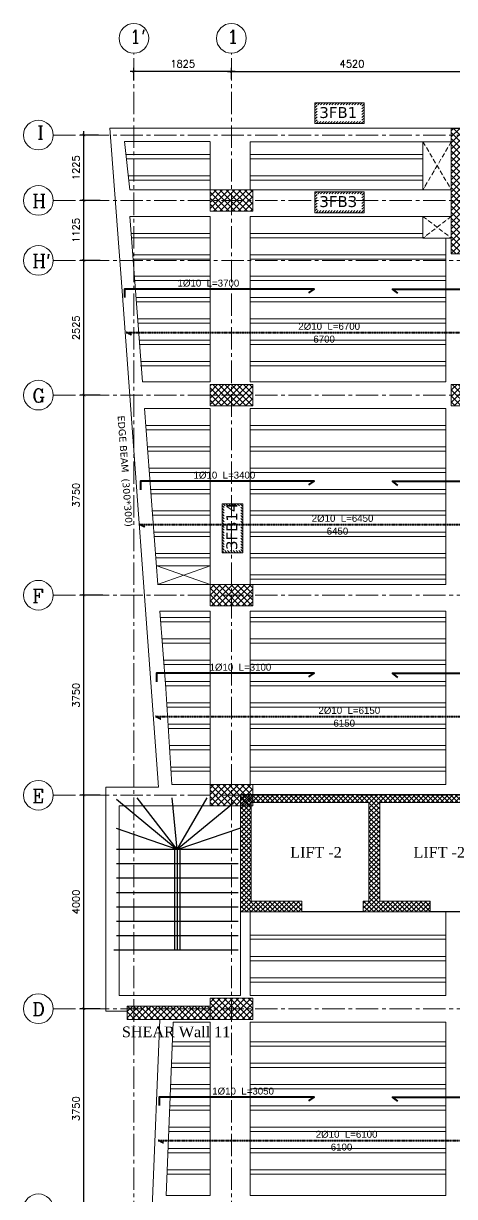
# Model space of a CAD drawing. Header units: inches. Extents: x -26151 to 62940, y -10194 to 246332.
# Drawn here: x 27500 to 28307, y 117849 to 120048 of the extents above; entities that cross this region are included whole.
import ezdxf

# ---------------------------------------------------------------- set-up
doc = ezdxf.new("R2010")
doc.units = ezdxf.units.IN
doc.header["$LTSCALE"] = 0.7
doc.header["$MEASUREMENT"] = 0
for name, pattern in [('ACAD_ISO10W100', [18, 12, -3, 0, -3]), ('CENTER2', [1.125, 0.75, -0.125, 0.125, -0.125]), ('DASHED2', [0.375, 0.25, -0.125])]:
    doc.linetypes.add(name, pattern=pattern)
doc.layers.get('0').update_dxf_attribs({"lineweight": 13})
doc.layers.get('Defpoints').update_dxf_attribs({"lineweight": 5})
for name, color, linetype, lineweight in [('axis', 254, 'ACAD_ISO10W100', 9), ('BEAM', 5, 'Continuous', 0), ('COLUMN', 4, 'Continuous', 20), ('dim', 1, 'Continuous', 25), ('hach', 9, 'Continuous', 9), ('hach 1', 254, 'Continuous', 9), ('hatch', 9, 'Continuous', 9), ('TEXT', 3, 'Continuous', 25), ('top renforcment', 7, 'Continuous', 40), ('VIS', 8, 'Continuous', 18)]:
    doc.layers.add(name, color=color, linetype=linetype, lineweight=lineweight)
doc.layers.add('FURNITURE', color=4, linetype='Continuous')
doc.styles.add('100', font='romans.shx', dxfattribs={"height": 13.5})
doc.styles.add('GENERATED_STYLE_4', font='verdanai.ttf')
doc.styles.add('QW', font='times.ttf', dxfattribs={"height": 15})
doc.styles.add('romanc', font='verdana.ttf', dxfattribs={"height": 250})
doc.styles.get("Standard").update_dxf_attribs({"font": 'arial.ttf', "height": 13})
doc.dimstyles.new('abr100', dxfattribs={"dimtxt": 15, "dimasz": 5, "dimexe": 7, "dimexo": 7, "dimgap": 8, "dimtad": 1, "dimdec": 0, "dimlfac": 10, "dimzin": 4, "dimdsep": 46, "dimtxsty": '100', "dimblk": 'ARCHTICK', "dimcen": 0.09, "dimdle": 7, "dimclrd": 1, "dimclre": 8, "dimclrt": 2, "dimadec": 0, "dimazin": 1, "dimtfac": 1, "dimtdec": 0, "dimtix": 1, "dimtofl": 0, "dimtmove": 0, "dimatfit": 3, "dimldrblk": 'ARCHTICK', "dimfxl": 0, "dimtolj": 1, "dimtzin": 0, "dimlwd": -1, "dimlwe": -1, "dimarcsym": 0})
doc.dimstyles.get("Standard").update_dxf_attribs({"dimtxt": 13, "dimasz": 5, "dimexe": 0.18, "dimexo": 0.0625, "dimgap": 6, "dimtad": 1, "dimdec": 0, "dimlfac": 10, "dimzin": 0, "dimdsep": 46, "dimtxsty": 'Standard', "dimblk": 'ARCHTICK', "dimcen": 0.09, "dimse1": 1, "dimse2": 1, "dimclrd": 1, "dimclre": 7, "dimclrt": 3, "dimadec": 0, "dimazin": 0, "dimtfac": 1, "dimtdec": 0, "dimtix": 1, "dimtofl": 0, "dimtmove": 0, "dimatfit": 3, "dimldrblk": 'ARCHTICK', "dimfxl": 0, "dimtolj": 1, "dimtzin": 0, "dimarcsym": 0})

# ---------------------------------------------------------------- blocks, each defined once
blk = doc.blocks.new('_ArchTick')
at = {"color": 0, "linetype": 'ByBlock', "lineweight": 0, "const_width": 0.15}
blk.add_lwpolyline([(-0.5, -0.5), (0.5, 0.5)], dxfattribs=at)
blk = doc.blocks.new('*D619')
at = {"layer": 'Defpoints', "color": 0, "transparency": 16777216}
for p in [(28341.2, 119957.4), (27889.2, 119936.5), (28341.2, 119925.7)]:
    blk.add_point(p, dxfattribs=at)
at = {"layer": 'dim', "color": 8, "transparency": 16777216}
for p, q in [((27889.2, 119943.5), (27889.2, 119964.4)), ((28341.2, 119932.7), (28341.2, 119964.4))]:
    blk.add_line(p, q, dxfattribs=at)
at = {"layer": 'dim', "color": 1, "transparency": 16777216}
blk.add_line((27882.2, 119957.4), (28348.2, 119957.4), dxfattribs=at)
at = {"layer": 'dim', "color": 1, "transparency": 16777216, "xscale": 5, "yscale": 5, "zscale": 5, "rotation": 180}
blk.add_blockref('_ArchTick', (27889.2, 119957.4), dxfattribs=at)
at = {"layer": 'dim', "color": 1, "transparency": 16777216, "xscale": 5, "yscale": 5, "zscale": 5}
blk.add_blockref('_ArchTick', (28341.2, 119957.4), dxfattribs=at)
at = {"layer": 'dim', "color": 2, "transparency": 16777216, "insert": (28115.2, 119972.1), "char_height": 13.5, "attachment_point": 5, "style": '100'}
blk.add_mtext('\\A1;4520', dxfattribs=at)
blk = doc.blocks.new('*D624')
at = {"layer": 'Defpoints', "color": 0, "transparency": 16777216}
for p in [(27613, 118201.1), (27650.2, 118201.1), (27630.2, 117826.1)]:
    blk.add_point(p, dxfattribs=at)
at = {"layer": 'dim', "color": 1, "transparency": 16777216}
blk.add_line((27613, 117819.1), (27613, 118208.1), dxfattribs=at)
at = {"layer": 'dim', "color": 8, "transparency": 16777216}
for p, q in [((27643.2, 118201.1), (27606, 118201.1)), ((27623.2, 117826.1), (27606, 117826.1))]:
    blk.add_line(p, q, dxfattribs=at)
at = {"layer": 'dim', "color": 1, "transparency": 16777216, "xscale": 5, "yscale": 5, "zscale": 5}
for p, rotation in [((27613, 118201.1), 90), ((27613, 117826.1), 270)]:
    blk.add_blockref('_ArchTick', p, dxfattribs=dict(at, rotation=rotation))
at = {"layer": 'dim', "color": 2, "transparency": 16777216, "insert": (27598.2, 118013.6), "char_height": 13.5, "attachment_point": 5, "rotation": 90, "style": '100'}
blk.add_mtext('\\A1;3750', dxfattribs=at)
blk = doc.blocks.new('*D625')
at = {"layer": 'Defpoints', "color": 0, "transparency": 16777216}
for p in [(27613, 118601.1), (27650.2, 118601.1), (27650.2, 118201.1)]:
    blk.add_point(p, dxfattribs=at)
at = {"layer": 'dim', "color": 8, "transparency": 16777216}
for p, q in [((27643.2, 118601.1), (27606, 118601.1)), ((27643.2, 118201.1), (27606, 118201.1))]:
    blk.add_line(p, q, dxfattribs=at)
at = {"layer": 'dim', "color": 1, "transparency": 16777216}
blk.add_line((27613, 118194.1), (27613, 118608.1), dxfattribs=at)
at = {"layer": 'dim', "color": 1, "transparency": 16777216, "xscale": 5, "yscale": 5, "zscale": 5}
for p, rotation in [((27613, 118601.1), 90), ((27613, 118201.1), 270)]:
    blk.add_blockref('_ArchTick', p, dxfattribs=dict(at, rotation=rotation))
at = {"layer": 'dim', "color": 2, "transparency": 16777216, "insert": (27598.2, 118401.1), "char_height": 13.5, "attachment_point": 5, "rotation": 90, "style": '100'}
blk.add_mtext('\\A1;4000', dxfattribs=at)
blk = doc.blocks.new('*D626')
at = {"layer": 'Defpoints', "color": 0, "transparency": 16777216}
for p in [(27613, 118976.1), (27655.2, 118976.1), (27650.2, 118601.1)]:
    blk.add_point(p, dxfattribs=at)
at = {"layer": 'dim', "color": 8, "transparency": 16777216}
for p, q in [((27648.2, 118976.1), (27606, 118976.1)), ((27643.2, 118601.1), (27606, 118601.1))]:
    blk.add_line(p, q, dxfattribs=at)
at = {"layer": 'dim', "color": 1, "transparency": 16777216}
blk.add_line((27613, 118594.1), (27613, 118983.1), dxfattribs=at)
at = {"layer": 'dim', "color": 1, "transparency": 16777216, "xscale": 5, "yscale": 5, "zscale": 5}
for p, rotation in [((27613, 118976.1), 90), ((27613, 118601.1), 270)]:
    blk.add_blockref('_ArchTick', p, dxfattribs=dict(at, rotation=rotation))
at = {"layer": 'dim', "color": 2, "transparency": 16777216, "insert": (27598.2, 118788.6), "char_height": 13.5, "attachment_point": 5, "rotation": 90, "style": '100'}
blk.add_mtext('\\A1;3750', dxfattribs=at)
blk = doc.blocks.new('*D627')
at = {"layer": 'Defpoints', "color": 0, "transparency": 16777216}
for p in [(27613, 119351.1), (27650.2, 119351.1), (27655.2, 118976.1)]:
    blk.add_point(p, dxfattribs=at)
at = {"layer": 'dim', "color": 8, "transparency": 16777216}
for p, q in [((27643.2, 119351.1), (27606, 119351.1)), ((27648.2, 118976.1), (27606, 118976.1))]:
    blk.add_line(p, q, dxfattribs=at)
at = {"layer": 'dim', "color": 1, "transparency": 16777216}
blk.add_line((27613, 118969.1), (27613, 119358.1), dxfattribs=at)
at = {"layer": 'dim', "color": 1, "transparency": 16777216, "xscale": 5, "yscale": 5, "zscale": 5}
for p, rotation in [((27613, 119351.1), 90), ((27613, 118976.1), 270)]:
    blk.add_blockref('_ArchTick', p, dxfattribs=dict(at, rotation=rotation))
at = {"layer": 'dim', "color": 2, "transparency": 16777216, "insert": (27598.2, 119163.6), "char_height": 13.5, "attachment_point": 5, "rotation": 90, "style": '100'}
blk.add_mtext('\\A1;3750', dxfattribs=at)
blk = doc.blocks.new('*D628')
at = {"layer": 'Defpoints', "color": 0, "transparency": 16777216}
for p in [(27613, 119603.6), (27650.2, 119603.6), (27650.2, 119351.1)]:
    blk.add_point(p, dxfattribs=at)
at = {"layer": 'dim', "color": 1, "transparency": 16777216}
blk.add_line((27613, 119344.1), (27613, 119610.6), dxfattribs=at)
at = {"layer": 'dim', "color": 8, "transparency": 16777216}
for p, q in [((27643.2, 119603.6), (27606, 119603.6)), ((27643.2, 119351.1), (27606, 119351.1))]:
    blk.add_line(p, q, dxfattribs=at)
at = {"layer": 'dim', "color": 1, "transparency": 16777216, "xscale": 5, "yscale": 5, "zscale": 5}
for p, rotation in [((27613, 119603.6), 90), ((27613, 119351.1), 270)]:
    blk.add_blockref('_ArchTick', p, dxfattribs=dict(at, rotation=rotation))
at = {"layer": 'dim', "color": 2, "transparency": 16777216, "insert": (27598.2, 119477.3), "char_height": 13.5, "attachment_point": 5, "rotation": 90, "style": '100'}
blk.add_mtext('\\A1;2525', dxfattribs=at)
blk = doc.blocks.new('*D629')
at = {"layer": 'Defpoints', "color": 0, "transparency": 16777216}
for p in [(27613, 119838.6), (27647.2, 119838.6), (27650.2, 119716.1)]:
    blk.add_point(p, dxfattribs=at)
at = {"layer": 'dim', "color": 8, "transparency": 16777216}
for p, q in [((27640.2, 119838.6), (27606, 119838.6)), ((27643.2, 119716.1), (27606, 119716.1))]:
    blk.add_line(p, q, dxfattribs=at)
at = {"layer": 'dim', "color": 1, "transparency": 16777216}
blk.add_line((27613, 119709.1), (27613, 119845.6), dxfattribs=at)
at = {"layer": 'dim', "color": 1, "transparency": 16777216, "xscale": 5, "yscale": 5, "zscale": 5}
for p, rotation in [((27613, 119838.6), 90), ((27613, 119716.1), 270)]:
    blk.add_blockref('_ArchTick', p, dxfattribs=dict(at, rotation=rotation))
at = {"layer": 'dim', "color": 2, "transparency": 16777216, "insert": (27598.2, 119777.3), "char_height": 13.5, "attachment_point": 5, "rotation": 90, "style": '100'}
blk.add_mtext('\\A1;1225', dxfattribs=at)
blk = doc.blocks.new('*D630')
at = {"layer": 'Defpoints', "color": 0, "transparency": 16777216}
for p in [(27613, 119716.1), (27650.2, 119716.1), (27650.2, 119603.6)]:
    blk.add_point(p, dxfattribs=at)
at = {"layer": 'dim', "color": 1, "transparency": 16777216}
blk.add_line((27613, 119596.6), (27613, 119723.1), dxfattribs=at)
at = {"layer": 'dim', "color": 8, "transparency": 16777216}
for p, q in [((27643.2, 119716.1), (27606, 119716.1)), ((27643.2, 119603.6), (27606, 119603.6))]:
    blk.add_line(p, q, dxfattribs=at)
at = {"layer": 'dim', "color": 1, "transparency": 16777216, "xscale": 5, "yscale": 5, "zscale": 5}
for p, rotation in [((27613, 119716.1), 90), ((27613, 119603.6), 270)]:
    blk.add_blockref('_ArchTick', p, dxfattribs=dict(at, rotation=rotation))
at = {"layer": 'dim', "color": 2, "transparency": 16777216, "insert": (27598.2, 119659.8), "char_height": 13.5, "attachment_point": 5, "rotation": 90, "style": '100'}
blk.add_mtext('\\A1;1125', dxfattribs=at)
blk = doc.blocks.new('*D631')
at = {"layer": 'Defpoints', "color": 0, "transparency": 16777216}
for p in [(27706.7, 119957.4), (27706.7, 119934), (27889.2, 119936.8)]:
    blk.add_point(p, dxfattribs=at)
at = {"layer": 'dim', "color": 8, "transparency": 16777216}
for p, q in [((27706.7, 119941), (27706.7, 119964.4)), ((27889.2, 119943.8), (27889.2, 119964.4))]:
    blk.add_line(p, q, dxfattribs=at)
at = {"layer": 'dim', "color": 1, "transparency": 16777216}
blk.add_line((27896.2, 119957.4), (27699.7, 119957.4), dxfattribs=at)
at = {"layer": 'dim', "color": 1, "transparency": 16777216, "xscale": 5, "yscale": 5, "zscale": 5, "rotation": 180}
blk.add_blockref('_ArchTick', (27706.7, 119957.4), dxfattribs=at)
at = {"layer": 'dim', "color": 1, "transparency": 16777216, "xscale": 5, "yscale": 5, "zscale": 5}
blk.add_blockref('_ArchTick', (27889.2, 119957.4), dxfattribs=at)
at = {"layer": 'dim', "color": 2, "transparency": 16777216, "insert": (27798, 119972.1), "char_height": 13.5, "attachment_point": 5, "style": '100'}
blk.add_mtext('\\A1;1825', dxfattribs=at)
blk = doc.blocks.new('lift')
at = {"layer": 'axis'}
h = blk.add_hatch(dxfattribs=at)
h.set_pattern_fill('ANSI37', color=256, scale=50, style=0)
h.paths.add_polyline_path([(354851.4, -40571.9), (354816.4, -40571.9), (354350.9, -40571.9), (354350.9, -40772), (354350.9, -40792), (354465.6, -40792), (354465.6, -40772), (354370.9, -40772), (354370.9, -40586.9), (354591.3, -40586.9), (354591.3, -40772), (354580.6, -40772), (354580.6, -40792), (354706.4, -40792), (354706.4, -40772), (354611.7, -40772), (354611.7, -40586.9), (354831.4, -40586.9), (354831.4, -40772), (354821.4, -40772), (354821.4, -40792), (354851.4, -40792)])
at = {"linetype": 'ByBlock'}
for points in [[(354350.9, -40772), (354350.9, -40772), (354350.9, -40571.9), (354816.4, -40571.9)], [(354465.6, -40792), (354350.9, -40792), (354350.9, -40586.9)], [(354370.9, -40586.9), (354591.3, -40586.9)], [(354380.9, -40772), (354370.9, -40772), (354370.9, -40586.9)], [(354375.9, -40571.9), (354756.4, -40571.9)], [(354375.9, -40571.9), (354756.4, -40571.9)], [(354591.3, -40586.9), (354591.3, -40772)], [(354611.7, -40586.9), (354831.4, -40586.9), (354831.4, -40772), (354821.4, -40772)], [(354611.7, -40586.9), (354611.7, -40772)], [(354816.4, -40571.9), (354851.4, -40571.9), (354851.4, -40792), (354821.4, -40792)], [(354370.9, -40772), (354465.6, -40772)], [(354465.6, -40772), (354465.6, -40792)], [(354591.3, -40772), (354580.6, -40772)], [(354580.6, -40772), (354580.6, -40792)], [(354590.6, -40772), (354580.6, -40772), (354580.6, -40792)], [(354706.4, -40772), (354611.7, -40772)], [(354706.4, -40772), (354706.4, -40792)], [(354821.4, -40772), (354821.4, -40792)], [(354831.4, -40772), (354821.4, -40772), (354821.4, -40792)], [(354706.4, -40792), (354580.6, -40792)]]:
    blk.add_lwpolyline(points, dxfattribs=at)
at = {"layer": 'FURNITURE'}
for p, q in [((354580.6, -40792), (354465.6, -40792)), ((354580.6, -40792), (354465.6, -40792)), ((354821.4, -40792), (354706.4, -40792))]:
    blk.add_line(p, q, dxfattribs=at)
blk = doc.blocks.new('*D526')
at = {"layer": 'Defpoints', "color": 0, "transparency": 16777216}
for p in [(27717.2, 119083.4, -19467.6), (28362.2, 119083.4, -59863), (28362.2, 119083.4)]:
    blk.add_point(p, dxfattribs=at)
at = {"layer": 'TEXT', "color": 3, "transparency": 16777216, "insert": (28088, 119096.1), "char_height": 13, "attachment_point": 5}
blk.add_mtext('\\A1;6450', dxfattribs=at)
blk = doc.blocks.new('*D527')
at = {"layer": 'Defpoints', "color": 0, "transparency": 16777216}
for p in [(27717.2, 119108.6), (28362.2, 119108.6, -19467.6), (28362.2, 119106.9)]:
    blk.add_point(p, dxfattribs=at)
at = {"layer": 'TEXT', "color": 3, "transparency": 16777216, "insert": (28097.5, 119119.9), "char_height": 13, "attachment_point": 5}
blk.add_mtext('\\A1;2%%C10  L=6450', dxfattribs=at)
blk = doc.blocks.new('*D533')
at = {"layer": 'Defpoints', "color": 0, "transparency": 16777216}
for p in [(28191.2, 119189.8), (28556.2, 119189.8), (28556.2, 119188.1)]:
    blk.add_point(p, dxfattribs=at)
at = {"layer": 'TEXT', "color": 3, "transparency": 16777216, "insert": (28372.6, 119201.1), "char_height": 13, "attachment_point": 5}
blk.add_mtext('\\A1;1%%C10 L=3650', dxfattribs=at)
blk = doc.blocks.new('*D536')
at = {"layer": 'Defpoints', "color": 0, "transparency": 16777216}
for p in [(27704.2, 119189.6), (27704.2, 119187.9), (28044.2, 119189.6, 13009.9)]:
    blk.add_point(p, dxfattribs=at)
at = {"layer": 'TEXT', "color": 3, "transparency": 16777216, "insert": (27876.2, 119200.9), "char_height": 13, "attachment_point": 5}
blk.add_mtext('\\A1;1%%C10  L=3400', dxfattribs=at)
blk = doc.blocks.new('*D539')
at = {"layer": 'Defpoints', "color": 0, "transparency": 16777216}
for p in [(27747.2, 118723.4, -19467.6), (28362.2, 118723.4, -59863), (28362.2, 118723.4)]:
    blk.add_point(p, dxfattribs=at)
at = {"layer": 'TEXT', "color": 3, "transparency": 16777216, "insert": (28100.7, 118736.1), "char_height": 13, "attachment_point": 5}
blk.add_mtext('\\A1;6150', dxfattribs=at)
blk = doc.blocks.new('*D540')
at = {"layer": 'Defpoints', "color": 0, "transparency": 16777216}
for p in [(27747.2, 118748.6), (28362.2, 118748.6, -19467.6), (28362.2, 118746.9)]:
    blk.add_point(p, dxfattribs=at)
at = {"layer": 'TEXT', "color": 3, "transparency": 16777216, "insert": (28110.2, 118759.9), "char_height": 13, "attachment_point": 5}
blk.add_mtext('\\A1;2%%C10  L=6150', dxfattribs=at)
blk = doc.blocks.new('*D546')
at = {"layer": 'Defpoints', "color": 0, "transparency": 16777216}
for p in [(28191.2, 118829.8), (28556.2, 118829.8), (28556.2, 118828.1)]:
    blk.add_point(p, dxfattribs=at)
at = {"layer": 'TEXT', "color": 3, "transparency": 16777216, "insert": (28372.6, 118841.1), "char_height": 13, "attachment_point": 5}
blk.add_mtext('\\A1;1%%C10 L=3650', dxfattribs=at)
blk = doc.blocks.new('*D549')
at = {"layer": 'Defpoints', "color": 0, "transparency": 16777216}
for p in [(27734.2, 118829.6), (27734.2, 118827.9), (28044.2, 118829.6, 13009.9)]:
    blk.add_point(p, dxfattribs=at)
at = {"layer": 'TEXT', "color": 3, "transparency": 16777216, "insert": (27906.2, 118840.9), "char_height": 13, "attachment_point": 5}
blk.add_mtext('\\A1;1%%C10  L=3100', dxfattribs=at)
blk = doc.blocks.new('*D551')
at = {"layer": 'Defpoints', "color": 0, "transparency": 16777216}
for p in [(27692.2, 119443.4, -19467.6), (28362.2, 119443.4, -59863), (28362.2, 119443.4)]:
    blk.add_point(p, dxfattribs=at)
at = {"layer": 'TEXT', "color": 3, "transparency": 16777216, "insert": (28063, 119456), "char_height": 13, "attachment_point": 5}
blk.add_mtext('\\A1;6700', dxfattribs=at)
blk = doc.blocks.new('*D552')
at = {"layer": 'Defpoints', "color": 0, "transparency": 16777216}
for p in [(27692.2, 119468.5), (28362.2, 119468.5, -19467.6), (28362.2, 119466.8)]:
    blk.add_point(p, dxfattribs=at)
at = {"layer": 'TEXT', "color": 3, "transparency": 16777216, "insert": (28072.5, 119479.8), "char_height": 13, "attachment_point": 5}
blk.add_mtext('\\A1;2%%C10  L=6700', dxfattribs=at)
blk = doc.blocks.new('*D558')
at = {"layer": 'Defpoints', "color": 0, "transparency": 16777216}
for p in [(28191.2, 119549.8), (28556.2, 119549.8), (28556.2, 119548.1)]:
    blk.add_point(p, dxfattribs=at)
at = {"layer": 'TEXT', "color": 3, "transparency": 16777216, "insert": (28372.6, 119561.1), "char_height": 13, "attachment_point": 5}
blk.add_mtext('\\A1;1%%C10 L=3650', dxfattribs=at)
blk = doc.blocks.new('*D561')
at = {"layer": 'Defpoints', "color": 0, "transparency": 16777216}
for p in [(27674.2, 119549.5), (27674.2, 119547.8), (28044.2, 119549.5, 13009.9)]:
    blk.add_point(p, dxfattribs=at)
at = {"layer": 'TEXT', "color": 3, "transparency": 16777216, "insert": (27846.2, 119560.8), "char_height": 13, "attachment_point": 5}
blk.add_mtext('\\A1;1%%C10  L=3700', dxfattribs=at)
blk = doc.blocks.new('*D563')
at = {"layer": 'Defpoints', "color": 0, "transparency": 16777216}
for p in [(27752.2, 117929, -19467.6), (28362.2, 117929, -59863), (28362.2, 117929)]:
    blk.add_point(p, dxfattribs=at)
at = {"layer": 'TEXT', "color": 3, "transparency": 16777216, "insert": (28095.6, 117941.6), "char_height": 13, "attachment_point": 5}
blk.add_mtext('\\A1;6100', dxfattribs=at)
blk = doc.blocks.new('*D564')
at = {"layer": 'Defpoints', "color": 0, "transparency": 16777216}
for p in [(27752.2, 117954.1), (28362.2, 117954.1, -19467.6), (28362.2, 117952.4)]:
    blk.add_point(p, dxfattribs=at)
at = {"layer": 'TEXT', "color": 3, "transparency": 16777216, "insert": (28105.1, 117965.4), "char_height": 13, "attachment_point": 5}
blk.add_mtext('\\A1;2%%C10  L=6100', dxfattribs=at)
blk = doc.blocks.new('*D570')
at = {"layer": 'Defpoints', "color": 0, "transparency": 16777216}
for p in [(28191.2, 118035.4), (28556.2, 118035.4), (28556.2, 118033.7)]:
    blk.add_point(p, dxfattribs=at)
at = {"layer": 'TEXT', "color": 3, "transparency": 16777216, "insert": (28372.6, 118046.7), "char_height": 13, "attachment_point": 5}
blk.add_mtext('\\A1;1%%C10 L=3650', dxfattribs=at)
blk = doc.blocks.new('*D573')
at = {"layer": 'Defpoints', "color": 0, "transparency": 16777216}
for p in [(27739.2, 118035.1), (27739.2, 118033.4), (28044.2, 118035.1, 13009.9)]:
    blk.add_point(p, dxfattribs=at)
at = {"layer": 'TEXT', "color": 3, "transparency": 16777216, "insert": (27911.2, 118046.4), "char_height": 13, "attachment_point": 5}
blk.add_mtext('\\A1;1%%C10  L=3050', dxfattribs=at)

msp = doc.modelspace()

# ---------------------------------------------------------------- hatches: boundary and pattern name
at = {"layer": 'hach 1', "linetype": 'ByBlock'}
h = msp.add_hatch(dxfattribs=at)
h.set_pattern_fill('ANSI31', color=256, scale=30, style=0)
h.set_pattern_definition([(45, (40503.2538, 220.7946), (-2.65165043, 2.65165043), [])])
h.paths.add_polyline_path([(28137.8, 119898.96), (28045.86, 119898.96), (28045.86, 119859.96), (28137.8, 119859.96)])
h.paths.add_polyline_path([(28133.8, 119894.96), (28133.8, 119863.96), (28049.86, 119863.96), (28049.86, 119894.96)], flags=16)
h = msp.add_hatch(dxfattribs=at)
h.set_pattern_fill('ANSI31', color=256, scale=30, style=0)
h.set_pattern_definition([(45, (40503.2538, 53.9038), (-2.65165043, 2.65165043), [])])
h.paths.add_polyline_path([(28137.8, 119732.07), (28045.86, 119732.07), (28045.86, 119693.07), (28137.8, 119693.07)])
h.paths.add_polyline_path([(28133.8, 119728.07), (28133.8, 119697.07), (28049.86, 119697.07), (28049.86, 119728.07)], flags=16)
h = msp.add_hatch(dxfattribs=at)
h.set_pattern_fill('ANSI31', color=256, scale=30, angle=90, style=0)
h.set_pattern_definition([(135, (147549.9638, 131513.06), (-2.65165043, -2.65165043), [])])
h.paths.add_polyline_path([(27871.8, 119147.61), (27871.8, 119055.66), (27910.8, 119055.66), (27910.8, 119147.61)])
h.paths.add_polyline_path([(27875.8, 119143.61), (27906.8, 119143.61), (27906.8, 119059.66), (27875.8, 119059.66)], flags=16)
at = {"layer": 'hatch', "ltscale": 0.5}
h = msp.add_hatch(dxfattribs=at)
h.set_pattern_fill('NET', color=256, scale=65, angle=45, style=0)
h.set_pattern_definition([(45, (-401789.152, -142804.396), (-5.7452426, 5.7452426), []), (135, (-401789.152, -142804.396), (-5.7452426, -5.7452426), [])])
h.paths.add_polyline_path([(28561.23, 119591.08), (28561.23, 119851.08), (28301.23, 119851.08), (28301.23, 119616.08), (28411.23, 119616.08), (28411.23, 119641.08), (28326.23, 119641.08), (28326.23, 119826.08), (28536.23, 119826.08), (28536.23, 119641.08), (28526.23, 119641.08), (28526.23, 119616.08), (28536.23, 119616.08), (28536.23, 119591.08)])
h = msp.add_hatch(dxfattribs=at)
h.set_pattern_fill('NET', color=256, scale=65, angle=45, style=0)
h.set_pattern_definition([(45, (-434230.959, -142697.6286), (-5.7452426, 5.7452426), []), (135, (-434230.959, -142697.6286), (-5.7452426, -5.7452426), [])])
h.paths.add_polyline_path([(27849.23, 119736.08), (27929.23, 119736.08), (27929.23, 119696.08), (27849.23, 119696.08)])
h = msp.add_hatch(dxfattribs=at)
h.set_pattern_fill('NET', color=256, scale=65, angle=45, style=0)
h.set_pattern_definition([(45, (-434230.959, -142662.6286), (-5.7452426, 5.7452426), []), (135, (-434230.959, -142662.6286), (-5.7452426, -5.7452426), [])])
h.paths.add_polyline_path([(27849.23, 119371.08), (27929.23, 119371.08), (27929.23, 119331.08), (27849.23, 119331.08)])
h = msp.add_hatch(dxfattribs=at)
h.set_pattern_fill('NET', color=256, scale=65, angle=45, style=0)
h.set_pattern_definition([(45, (-434218.959, -142662.6286), (-5.7452426, 5.7452426), []), (135, (-434218.959, -142662.6286), (-5.7452426, -5.7452426), [])])
h.paths.add_polyline_path([(28301.23, 119371.08), (28381.23, 119371.08), (28381.23, 119331.08), (28301.23, 119331.08)])
h = msp.add_hatch(dxfattribs=at)
h.set_pattern_fill('NET', color=256, scale=65, angle=45, style=0)
h.set_pattern_definition([(45, (-434670.959, -141437.6286), (-5.7452426, 5.7452426), []), (135, (-434670.959, -141437.6286), (-5.7452426, -5.7452426), [])])
h.paths.add_polyline_path([(27849.23, 118996.08), (27929.23, 118996.08), (27929.23, 118956.08), (27849.23, 118956.08)])
h = msp.add_hatch(dxfattribs=at)
h.set_pattern_fill('NET', color=256, scale=65, angle=45, style=0)
h.set_pattern_definition([(45, (-435310.959, -142612.6286), (-5.7452426, 5.7452426), []), (135, (-435310.959, -142612.6286), (-5.7452426, -5.7452426), [])])
h.paths.add_polyline_path([(27849.23, 118621.08), (27929.23, 118621.08), (27929.23, 118581.08), (27849.23, 118581.08)])
h = msp.add_hatch(dxfattribs=at)
h.set_pattern_fill('NET', color=256, scale=65, angle=45, style=0)
h.set_pattern_definition([(45, (-368894.459, -128534.149), (-5.7452426, 5.7452426), []), (135, (-368894.459, -128534.149), (-5.7452426, -5.7452426), [])])
edge = h.paths.add_edge_path()
edge.add_line((27849.23, 118181.08), (27694.23, 118181.08))
edge.add_line((27694.23, 118181.08), (27694.23, 118206.08))
edge.add_line((27694.23, 118206.08), (27849.23, 118206.08))
h = msp.add_hatch(dxfattribs=at)
h.set_pattern_fill('NET', color=256, scale=65, angle=45, style=0)
h.set_pattern_definition([(45, (-368894.459, -128534.149), (-5.7452426, 5.7452426), []), (135, (-368894.459, -128534.149), (-5.7452426, -5.7452426), [])])
h.paths.add_polyline_path([(27849.23, 118221.08), (27929.23, 118221.08), (27929.23, 118181.08), (27849.23, 118181.08)])

# ---------------------------------------------------------------- linework, layer by layer
at = {"lineweight": 20}
for centre in [(27706.72, 120019.84), (27889.22, 120019.84), (27527.68, 119838.58), (27527.68, 119716.08), (27527.68, 119603.58), (27527.68, 119351.08), (27527.68, 118976.08), (27527.68, 118601.08), (27527.68, 118201.08), (27527.68, 117826.08)]:
    msp.add_ellipse(centre, major_axis=(-0.02, 27.86), ratio=1, start_param=4.7118466, end_param=10.9950319, dxfattribs=at)
at = {"layer": 'axis', "linetype": 'CENTER2', "ltscale": 80}
for p, q in [((27706.73, 116601.69), (27706.73, 119991.98)), ((27889.23, 116601.69), (27889.23, 119991.98)), ((27555.54, 119838.58), (29720.27, 119838.58)), ((27555.54, 119716.08), (29720.27, 119716.08)), ((27555.54, 119603.58), (29720.27, 119603.58)), ((27555.54, 119351.08), (29720.27, 119351.08)), ((27555.54, 118976.08), (29720.27, 118976.08)), ((27555.54, 118601.08), (29720.27, 118601.08)), ((27555.54, 118201.08), (29720.27, 118201.08))]:
    msp.add_line(p, q, dxfattribs=at)
at = {"layer": 'axis'}
for p, q in [((28301.23, 119826.08), (28248.16, 119736.08)), ((28248.16, 119826.08), (28301.23, 119736.08)), ((28248.16, 119686.08), (28301.23, 119645.26)), ((28301.23, 119686.08), (28248.16, 119645.26))]:
    msp.add_line(p, q, dxfattribs=at)
at = {"layer": 'BEAM', "linetype": 'Continuous'}
for p, q in [((27849.23, 119736.08), (27849.23, 119826.08)), ((27924.23, 119736.08), (27924.23, 119826.08)), ((27924.23, 119826.08), (28248.16, 119826.08)), ((27698.98, 119736.08), (27854.23, 119736.08)), ((27924.23, 119736.08), (28301.23, 119736.08)), ((27699.04, 119686.08), (27849.23, 119686.08)), ((27849.23, 119376.08), (27849.23, 119686.08)), ((27924.23, 119686.08), (28301.23, 119686.08)), ((27924.23, 119376.08), (27924.23, 119686.08)), ((28291.23, 119376.08), (28291.23, 119645.26)), ((27722.65, 119376.08), (27849.23, 119376.08)), ((27924.23, 119376.08), (28291.23, 119376.08)), ((27726.45, 119326.08), (27849.23, 119326.08)), ((27849.23, 118996.08), (27849.23, 119326.08)), ((27924.23, 119326.08), (28291.23, 119326.08)), ((27924.23, 118996.08), (27924.23, 119326.08)), ((28291.23, 118996.08), (28291.23, 119326.08)), ((27849.23, 119031.08), (27748.85, 119031.08)), ((27751.5, 118996.08), (27849.23, 118996.08)), ((27924.23, 118996.08), (28291.23, 118996.08)), ((27755.3, 118946.08), (27849.23, 118946.08)), ((27849.23, 118621.08), (27849.23, 118946.08)), ((27924.23, 118621.08), (27924.23, 118946.08)), ((27924.23, 118946.08), (28291.23, 118946.08)), ((28291.23, 118621.08), (28291.23, 118946.08)), ((27777.68, 118621.08), (27849.23, 118621.08)), ((27924.23, 118621.08), (28291.23, 118621.08)), ((27679.28, 118581.08), (27849.23, 118581.08)), ((27679.28, 118226.08), (27679.28, 118581.08)), ((27906.49, 118571.08), (27906.49, 118226.08)), ((27924.23, 118382.37), (27924.23, 118226.08)), ((28291.23, 118226.08), (28291.23, 118382.37)), ((27679.28, 118226.08), (27906.49, 118226.08)), ((27924.23, 118226.08), (28291.23, 118226.08)), ((27780.37, 118176.08), (27849.23, 118176.08)), ((27849.23, 118176.08), (27849.23, 117851.08)), ((27924.23, 118176.08), (27924.23, 117851.08)), ((27924.23, 118176.08), (28291.23, 118176.08)), ((28291.23, 117851.08), (28291.23, 118176.08)), ((27766.87, 117851.08), (27849.23, 117851.08)), ((27924.23, 117851.08), (28291.23, 117851.08))]:
    msp.add_line(p, q, dxfattribs=at)
for points in [[(27694.23, 118181.08), (27694.23, 118196.64), (27654.29, 118196.64), (27654.29, 118616.34), (27752.93, 118616.33), (27684.65, 119545.8), (27661.38, 119851.26), (27694.34, 119851.26)], [(27684.65, 119545.8), (27661.38, 119851.26), (29664.96, 119851.27), (29607.72, 119301.09), (29599.27, 119147.66), (29572.78, 118601.08), (29575.19, 118040.37), (29590.59, 117666.09)], [(27698.98, 119736.08), (27689.23, 119826.26), (27849.23, 119826.26)], [(27694.34, 119826.26), (27689.23, 119826.26), (27698.98, 119736.08)], [(28248.16, 119686.08), (28248.16, 119645.26), (28301.23, 119645.26), (28301.23, 119826.08), (28248.16, 119826.08), (28248.16, 119736.08)], [(27722.65, 119376.08), (27699.04, 119686.08)], [(27751.5, 118996.08), (27726.45, 119326.08)], [(27777.68, 118621.08), (27766.3, 118801.2), (27755.3, 118946.08)], [(27726.27, 117476.08), (27755.56, 118181.08)], [(27766.87, 117851.08), (27780.37, 118176.08)]]:
    msp.add_lwpolyline(points, dxfattribs=at)
at = {"layer": 'COLUMN'}
for points in [[(28561.23, 119591.08), (28561.23, 119851.08), (28301.23, 119851.08), (28301.23, 119616.08), (28411.23, 119616.08), (28411.23, 119641.08), (28326.23, 119641.08), (28326.23, 119826.08), (28536.23, 119826.08), (28536.23, 119641.08), (28536.23, 119641.08), (28526.23, 119641.08), (28526.23, 119616.08), (28536.23, 119616.08), (28536.23, 119591.08), (28561.23, 119591.08), (28561.23, 119591.08)], [(27849.23, 118181.08), (27694.23, 118181.08), (27694.23, 118206.08), (27849.23, 118206.08)]]:
    msp.add_lwpolyline(points, dxfattribs=at)
for points in [[(27849.23, 119736.08), (27929.23, 119736.08), (27929.23, 119696.08), (27849.23, 119696.08)], [(27849.23, 119371.08), (27929.23, 119371.08), (27929.23, 119331.08), (27849.23, 119331.08)], [(27849.23, 119371.08), (27929.23, 119371.08), (27929.23, 119331.08), (27849.23, 119331.08)], [(28301.23, 119371.08), (28381.23, 119371.08), (28381.23, 119331.08), (28301.23, 119331.08)], [(27849.23, 118996.08), (27929.23, 118996.08), (27929.23, 118956.08), (27849.23, 118956.08)], [(27849.23, 118621.08), (27929.23, 118621.08), (27929.23, 118581.08), (27849.23, 118581.08)], [(27849.23, 118221.08), (27929.23, 118221.08), (27929.23, 118181.08), (27849.23, 118181.08)], [(27849.23, 118221.08), (27929.23, 118221.08), (27929.23, 118181.08), (27849.23, 118181.08)]]:
    msp.add_lwpolyline(points, close=True, dxfattribs=at)
at = {"layer": 'FURNITURE', "ltscale": 3}
for p, q in [((27674.29, 118593.83), (27788.01, 118499.47)), ((27788.01, 118499.47), (27712.53, 118596.33)), ((27788.01, 118499.47), (27778.26, 118596.33)), ((27788.01, 118499.47), (27843.99, 118596.33)), ((27893.23, 118586.33), (27788.01, 118499.47)), ((27788.01, 118499.47), (27674.29, 118538.58)), ((27788.01, 118499.47), (27906.72, 118540.3)), ((27901.72, 118499.47), (27674.29, 118499.47)), ((27783.01, 118499.47), (27783.01, 118310.47)), ((27788.01, 118499.47), (27788.01, 118310.47)), ((27793.01, 118499.47), (27793.01, 118310.47)), ((27901.72, 118472.47), (27674.29, 118472.47)), ((27901.72, 118445.47), (27674.29, 118445.47)), ((27901.72, 118418.23), (27674.29, 118418.46)), ((27901.72, 118391.23), (27674.29, 118391.46)), ((27901.72, 118364.23), (27674.29, 118364.46)), ((27901.72, 118337.47), (27674.29, 118337.47)), ((27901.72, 118310.47), (27669.29, 118310.47))]:
    msp.add_line(p, q, dxfattribs=at)
at = {"layer": 'hach', "linetype": 'ByBlock'}
for p, q in [((27849.23, 119802.08), (27692.71, 119802.08)), ((27849.23, 119794.08), (27693.57, 119794.08)), ((28248.16, 119802.08), (27924.23, 119802.08)), ((28248.16, 119794.08), (27924.23, 119794.08)), ((27849.23, 119762.08), (27696.17, 119762.08)), ((27849.23, 119754.08), (27697.03, 119754.08)), ((28248.16, 119762.08), (27924.23, 119762.08)), ((28248.16, 119754.08), (27924.23, 119754.08)), ((27849.23, 119654.08), (27701.47, 119654.08)), ((28248.16, 119654.08), (27924.23, 119654.08)), ((27849.23, 119646.08), (27702.08, 119646.08)), ((28248.16, 119646.08), (27924.23, 119646.08)), ((27849.23, 119614.08), (27704.52, 119614.08)), ((28291.23, 119614.08), (27924.23, 119614.08)), ((27849.23, 119606.08), (27705.13, 119606.08)), ((28291.23, 119606.08), (27924.23, 119606.08)), ((27849.23, 119574.08), (27707.57, 119574.08)), ((27849.23, 119566.08), (27708.18, 119566.08)), ((28291.23, 119574.08), (27924.23, 119574.08)), ((28291.23, 119566.08), (27924.23, 119566.08)), ((27849.23, 119534.08), (27710.61, 119534.08)), ((27849.23, 119526.08), (27711.22, 119526.08)), ((28291.23, 119534.08), (27924.23, 119534.08)), ((28291.23, 119526.08), (27924.23, 119526.08)), ((27849.23, 119494.08), (27713.66, 119494.08)), ((27849.23, 119486.08), (27714.27, 119486.08)), ((28291.23, 119494.08), (27924.23, 119494.08)), ((28291.23, 119486.08), (27924.23, 119486.08)), ((27849.23, 119454.08), (27716.71, 119454.08)), ((27849.23, 119446.08), (27717.32, 119446.08)), ((28291.23, 119454.08), (27924.23, 119454.08)), ((28291.23, 119446.08), (27924.23, 119446.08)), ((27849.23, 119414.08), (27719.23, 119414.08)), ((28291.23, 119414.08), (27924.23, 119414.08)), ((27849.23, 119406.08), (27719.23, 119406.08)), ((28291.23, 119406.08), (27924.23, 119406.08)), ((27849.23, 119294.08), (27728.88, 119294.08)), ((27849.23, 119286.08), (27729.49, 119286.08)), ((28291.23, 119294.08), (27924.23, 119294.08)), ((28291.23, 119286.08), (27924.23, 119286.08)), ((27849.23, 119254.08), (27731.92, 119254.08)), ((27849.23, 119246.08), (27732.52, 119246.08)), ((28291.23, 119254.08), (27924.23, 119254.08)), ((28291.23, 119246.08), (27924.23, 119246.08)), ((27849.23, 119214.08), (27734.95, 119214.08)), ((28291.23, 119214.08), (27924.23, 119214.08)), ((27849.23, 119206.08), (27735.56, 119206.08)), ((28291.23, 119206.08), (27924.23, 119206.08)), ((27849.23, 119174.08), (27737.99, 119174.08)), ((28291.23, 119174.08), (27924.23, 119174.08)), ((27849.23, 119166.08), (27738.6, 119166.08)), ((28291.23, 119166.08), (27924.23, 119166.08)), ((27849.23, 119134.08), (27741.03, 119134.08)), ((27849.23, 119126.08), (27741.63, 119126.08)), ((28291.23, 119134.08), (27924.23, 119134.08)), ((28291.23, 119126.08), (27924.23, 119126.08)), ((27849.23, 119094.08), (27744.06, 119094.08)), ((27849.23, 119086.08), (27744.67, 119086.08)), ((28291.23, 119094.08), (27924.23, 119094.08)), ((28291.23, 119086.08), (27924.23, 119086.08)), ((27849.23, 119054.08), (27747.1, 119054.08)), ((27849.23, 119046.08), (27747.71, 119046.08)), ((28291.23, 119054.08), (27924.23, 119054.08)), ((28291.23, 119046.08), (27924.23, 119046.08)), ((28291.23, 119014.08), (27924.23, 119014.08)), ((28291.23, 119006.08), (27924.23, 119006.08)), ((27849.23, 118934.08), (27756.21, 118934.08)), ((28291.23, 118934.08), (27924.23, 118934.08)), ((27849.23, 118926.08), (27756.82, 118926.08)), ((28291.23, 118926.08), (27924.23, 118926.08)), ((27849.23, 118894.08), (27759.25, 118894.08)), ((27849.23, 118886.08), (27759.85, 118886.08)), ((28291.23, 118894.08), (27924.23, 118894.08)), ((28291.23, 118886.08), (27924.23, 118886.08)), ((27849.23, 118854.08), (27762.28, 118854.08)), ((27849.23, 118846.08), (27762.89, 118846.08)), ((28291.23, 118854.08), (27924.23, 118854.08)), ((28291.23, 118846.08), (27924.23, 118846.08)), ((27849.23, 118814.08), (27765.32, 118814.08)), ((27849.23, 118806.08), (27765.93, 118806.08)), ((28291.23, 118814.08), (27924.23, 118814.08)), ((28291.23, 118806.08), (27924.23, 118806.08)), ((27849.23, 118774.08), (27768.01, 118774.08)), ((27849.23, 118766.08), (27768.52, 118766.08)), ((28291.23, 118774.08), (27924.23, 118774.08)), ((28291.23, 118766.08), (27924.23, 118766.08)), ((27849.23, 118734.08), (27770.54, 118734.08)), ((28291.23, 118734.08), (27924.23, 118734.08)), ((27849.23, 118726.08), (27771.04, 118726.08)), ((28291.23, 118726.08), (27924.23, 118726.08)), ((27849.23, 118694.08), (27773.06, 118694.08)), ((28291.23, 118694.08), (27924.23, 118694.08)), ((27849.23, 118686.08), (27773.57, 118686.08)), ((28291.23, 118686.08), (27924.23, 118686.08)), ((27849.23, 118654.08), (27775.59, 118654.08)), ((27849.23, 118646.08), (27776.1, 118646.08)), ((28291.23, 118654.08), (27924.23, 118654.08)), ((28291.23, 118646.08), (27924.23, 118646.08)), ((28021.14, 118382.37), (28380.86, 118382.37)), ((28291.23, 118339.08), (27924.23, 118339.08)), ((28291.23, 118331.08), (27924.23, 118331.08)), ((28291.23, 118299.08), (27924.23, 118299.08)), ((28291.23, 118291.08), (27924.23, 118291.08)), ((28291.23, 118259.08), (27924.23, 118259.08)), ((28291.23, 118251.08), (27924.23, 118251.08)), ((27849.23, 118139.08), (27778.83, 118139.08)), ((28291.23, 118139.08), (27924.23, 118139.08)), ((27849.23, 118131.08), (27778.5, 118131.08)), ((28291.23, 118131.08), (27924.23, 118131.08)), ((27849.23, 118099.08), (27777.17, 118099.08)), ((28291.23, 118099.08), (27924.23, 118099.08)), ((27849.23, 118091.08), (27776.84, 118091.08)), ((28291.23, 118091.08), (27924.23, 118091.08)), ((27849.23, 118051.08), (27775.18, 118051.08)), ((27849.23, 118059.08), (27775.51, 118059.08)), ((28291.23, 118059.08), (27924.23, 118059.08)), ((28291.23, 118051.08), (27924.23, 118051.08)), ((27849.23, 118011.08), (27773.52, 118011.08)), ((27849.23, 118019.08), (27773.85, 118019.08)), ((28291.23, 118019.08), (27924.23, 118019.08)), ((28291.23, 118011.08), (27924.23, 118011.08)), ((27849.23, 117971.08), (27771.86, 117971.08)), ((27849.23, 117979.08), (27772.19, 117979.08)), ((28291.23, 117979.08), (27924.23, 117979.08)), ((28291.23, 117971.08), (27924.23, 117971.08)), ((27849.23, 117939.08), (27770.53, 117939.08)), ((28291.23, 117939.08), (27924.23, 117939.08)), ((27849.23, 117931.08), (27770.19, 117931.08)), ((28291.23, 117931.08), (27924.23, 117931.08)), ((27849.23, 117899.08), (27768.87, 117899.08)), ((28291.23, 117899.08), (27924.23, 117899.08)), ((27849.23, 117891.08), (27768.53, 117891.08)), ((28291.23, 117891.08), (27924.23, 117891.08))]:
    msp.add_line(p, q, dxfattribs=at)
at = {"layer": 'hach 1', "linetype": 'ByBlock'}
for points in [[(28045.86, 119898.96), (28137.8, 119898.96), (28137.8, 119859.96), (28045.86, 119859.96)], [(28045.86, 119732.07), (28137.8, 119732.07), (28137.8, 119693.07), (28045.86, 119693.07)], [(27871.8, 119055.66), (27871.8, 119147.61), (27910.8, 119147.61), (27910.8, 119055.66)]]:
    msp.add_lwpolyline(points, close=True, dxfattribs=at)
at = {"layer": 'top renforcment', "color": 3}
for points, elevation in [([(28034.49, 119542.77), (28044.24, 119549.57), (27689.2, 119549.56), (27689.2, 119533.77)], -18919.03), ([(28200.98, 119541.92), (28191.23, 119549.79), (28556.24, 119549.79), (28546.49, 119540.91)], -18919.03), ([(28034.49, 119182.85), (28044.24, 119189.65), (27719.2, 119189.65), (27719.2, 119173.86)], -13009.85), ([(28200.98, 119182), (28191.23, 119189.87), (28556.24, 119189.87), (28546.49, 119180.99)], -13009.85), ([(28034.49, 118822.85), (28044.24, 118829.65), (27749.2, 118829.65), (27749.2, 118813.86)], -13009.85), ([(28200.98, 118822), (28191.24, 118829.87), (28556.24, 118829.87), (28546.49, 118820.99)], -13009.85), ([(28034.49, 118028.38), (28044.24, 118035.18), (27754.2, 118035.17), (27754.2, 118019.38)], -13009.85), ([(28200.98, 118027.53), (28191.24, 118035.4), (28556.24, 118035.4), (28546.49, 118026.52)], -13009.85)]:
    msp.add_lwpolyline(points, dxfattribs=dict(at, elevation=elevation))
at = {"layer": 'top renforcment', "color": 4, "linetype": 'DASHED2', "ltscale": 2}
for points, elevation in [([(27701.95, 119463.75), (27692.2, 119468.56), (28362.23, 119468.56), (28352.49, 119462.74)], -11818.36), ([(27726.95, 119103.84), (27717.2, 119108.64), (28362.23, 119108.64), (28352.49, 119102.82)], -5909.18), ([(27756.95, 118743.84), (27747.2, 118748.64), (28362.23, 118748.64), (28352.49, 118742.82)], -5909.18), ([(27761.95, 117949.36), (27752.2, 117954.17), (28362.23, 117954.17), (28352.49, 117948.35)], -5909.18)]:
    msp.add_lwpolyline(points, dxfattribs=dict(at, elevation=elevation))
at = {"layer": 'VIS', "linetype": 'Continuous', "lineweight": 5}
for p, q in [((27749.46, 119031.08), (27849.23, 118996.08)), ((27750.86, 118996.08), (27849.23, 119031.08))]:
    msp.add_line(p, q, dxfattribs=at)

# ---------------------------------------------------------------- block references
msp.add_blockref('lift', (-326444.43, 159174.34), dxfattribs=at)

# ---------------------------------------------------------------- texts
at = {"layer": 'TEXT', "color": 2, "style": 'romanc'}
for s, p in [('3FB1', (28054.06, 119870.53)), ('3FB3', (28054.06, 119703.64))]:
    msp.add_text(s, height=20.4, dxfattribs=at).set_placement(p)
for s, height, rotation, p in [('EDGE BEAM  (300*300)', 13, 274.20131, (27676.09, 119312.32)), ('3FB14', 20.4, 90, (27900.23, 119060.86))]:
    msp.add_text(s, height=height, rotation=rotation, dxfattribs=at).set_placement(p)
at = {"layer": 'TEXT', "color": 7, "style": 'QW'}
for s, p in [('LIFT -2', (27999.56, 118484.2)), ('LIFT -2', (28230.37, 118484.2)), ('SHEAR Wall 11', (27684.23, 118147.66))]:
    msp.add_text(s, height=20, dxfattribs=at).set_placement(p)
at = {"layer": 'TEXT', "char_height": 25, "attachment_point": 1, "style": 'GENERATED_STYLE_4'}
for s, insert in [("{\\Fromanc|c0;1'}", (27698.8, 120035.78)), ('{\\Fromanc|c0;1}', (27881.3, 120035.78)), ('{\\Fromanc|c0;I}', (27525.93, 119856.02)), ('{\\Fromanc|c0;H}', (27516.22, 119727.59)), ("{\\Fromanc|c0;H'}", (27516.22, 119615.09)), ('{\\Fromanc|c0;G}', (27516.22, 119362.59)), ('{\\Fromanc|c0;F}', (27516.22, 118987.59)), ('{\\Fromanc|c0;E}', (27516.22, 118612.59)), ('{\\Fromanc|c0;D}', (27516.22, 118212.59))]:
    msp.add_mtext(s, dxfattribs=dict(at, insert=insert))

# ---------------------------------------------------------------- dimensions: what is measured, and where the dimension line sits
at = {"layer": 'dim'}
for base, p1, p2, picture, middle in [((27706.73, 119957.35), (27889.23, 119936.82), (27706.73, 119934.04), '*D631', (27797.98, 119972.1)), ((28341.23, 119957.35), (27889.23, 119936.47), (28341.23, 119925.69), '*D619', (28115.23, 119972.1))]:
    dim = msp.add_linear_dim(base=base, p1=p1, p2=p2, dimstyle='abr100', dxfattribs=at)
    dim.commit()
    dim.dimension.update_dxf_attribs({"geometry": picture, "text_midpoint": middle})
for base, p1, p2, picture, middle in [((27612.95, 119838.58), (27650.16, 119716.08), (27647.22, 119838.58), '*D629', (27598.2, 119777.33)), ((27612.95, 119716.08), (27650.16, 119603.58), (27650.16, 119716.08), '*D630', (27598.2, 119659.83)), ((27612.95, 119603.58), (27650.16, 119351.08), (27650.16, 119603.58), '*D628', (27598.2, 119477.33)), ((27612.95, 119351.08), (27655.16, 118976.08), (27650.16, 119351.08), '*D627', (27598.2, 119163.58)), ((27612.95, 118976.08), (27650.16, 118601.08), (27655.16, 118976.08), '*D626', (27598.2, 118788.58)), ((27612.95, 118601.08), (27650.16, 118201.08), (27650.16, 118601.08), '*D625', (27598.2, 118401.08)), ((27612.95, 118201.08), (27630.25, 117826.08), (27650.16, 118201.08), '*D624', (27598.2, 118013.58))]:
    dim = msp.add_linear_dim(base=base, p1=p1, p2=p2, angle=90, dimstyle='abr100', dxfattribs=at)
    dim.commit()
    dim.dimension.update_dxf_attribs({"geometry": picture, "text_midpoint": middle})
at = {"layer": 'TEXT'}
for base, p1, p2, picture, middle in [((27674.2, 119547.84, -5909.18), (28044.24, 119549.53, 7100.68), (27674.2, 119549.53, -5909.18), '*D561', (27846.23, 119547.84, -5909.18)), ((27704.2, 119187.92), (28044.24, 119189.62, 13009.85), (27704.2, 119189.62), '*D536', (27876.23, 119187.92)), ((27734.2, 118827.92), (28044.24, 118829.62, 13009.85), (27734.2, 118829.62), '*D549', (27906.23, 118827.92)), ((27739.2, 118033.45), (28044.24, 118035.14, 13009.85), (27739.2, 118035.14), '*D573', (27911.23, 118033.45))]:
    dim = msp.add_linear_dim(base=base, p1=p1, p2=p2, angle=180, text='1%%C10  L=<>', dimstyle='Standard', override={"dimsd1": 1, "dimsd2": 1, "dimfxl": 0.1, "dimfxlon": 1}, dxfattribs=at)
    dim.commit()
    dim.dimension.update_dxf_attribs({"geometry": picture, "text_midpoint": middle, "dimtype": 160})
for base, p1, p2, text, picture, middle in [((28556.23, 119548.06, -5909.18), (28191.23, 119549.76, -5909.18), (28556.23, 119549.76, -5909.18), '1%%C10 L=<>', '*D558', (28372.61, 119548.06, -5909.18)), ((28362.23, 119466.83, 1191.5), (27692.2, 119468.53, 1191.5), (28362.23, 119468.53, -18276.14), '2%%C10  L=<>', '*D552', (28072.5, 119466.83, 1191.5)), ((28556.23, 119188.14), (28191.23, 119189.84), (28556.23, 119189.84), '1%%C10 L=<>', '*D533', (28372.61, 119188.14)), ((28362.23, 119106.91, 7100.68), (27717.2, 119108.61, 7100.68), (28362.23, 119108.61, -12366.96), '2%%C10  L=<>', '*D527', (28097.5, 119106.91, 7100.68)), ((28556.24, 118828.14), (28191.24, 118829.84), (28556.24, 118829.84), '1%%C10 L=<>', '*D546', (28372.62, 118828.14)), ((28362.23, 118746.91, 7100.68), (27747.2, 118748.61, 7100.68), (28362.23, 118748.61, -12366.96), '2%%C10  L=<>', '*D540', (28110.17, 118746.91, 7100.68)), ((28556.24, 118033.67), (28191.24, 118035.37), (28556.24, 118035.37), '1%%C10 L=<>', '*D570', (28372.62, 118033.67)), ((28362.23, 117952.44, 7100.68), (27752.2, 117954.14, 7100.68), (28362.23, 117954.14, -12366.96), '2%%C10  L=<>', '*D564', (28105.06, 117952.44, 7100.68))]:
    dim = msp.add_linear_dim(base=base, p1=p1, p2=p2, text=text, dimstyle='Standard', override={"dimsd1": 1, "dimsd2": 1, "dimfxl": 0.1, "dimfxlon": 1}, dxfattribs=at)
    dim.commit()
    dim.dimension.update_dxf_attribs({"geometry": picture, "text_midpoint": middle, "dimtype": 160})
for base, p1, p2, picture, middle in [((28362.23, 119443.36, 13558.46), (27692.24, 119443.36, -5909.18), (28362.23, 119443.36, -46304.56), '*D551', (28063, 119443.36, 13558.46)), ((28362.23, 119083.44, 19467.64), (27717.24, 119083.44), (28362.23, 119083.44, -40395.38), '*D526', (28088, 119083.44, 19467.64)), ((28362.23, 118723.44, 19467.64), (27747.24, 118723.44), (28362.23, 118723.44, -40395.38), '*D539', (28100.67, 118723.44, 19467.64)), ((28362.23, 117928.97, 19467.64), (27752.24, 117928.97), (28362.23, 117928.97, -40395.38), '*D563', (28095.56, 117928.97, 19467.64))]:
    dim = msp.add_linear_dim(base=base, p1=p1, p2=p2, angle=360, dimstyle='Standard', override={"dimsd1": 1, "dimsd2": 1, "dimfxl": 0.1, "dimfxlon": 1}, dxfattribs=at)
    dim.commit()
    dim.dimension.update_dxf_attribs({"geometry": picture, "text_midpoint": middle, "dimtype": 161})

doc.saveas('drawing.dxf')
